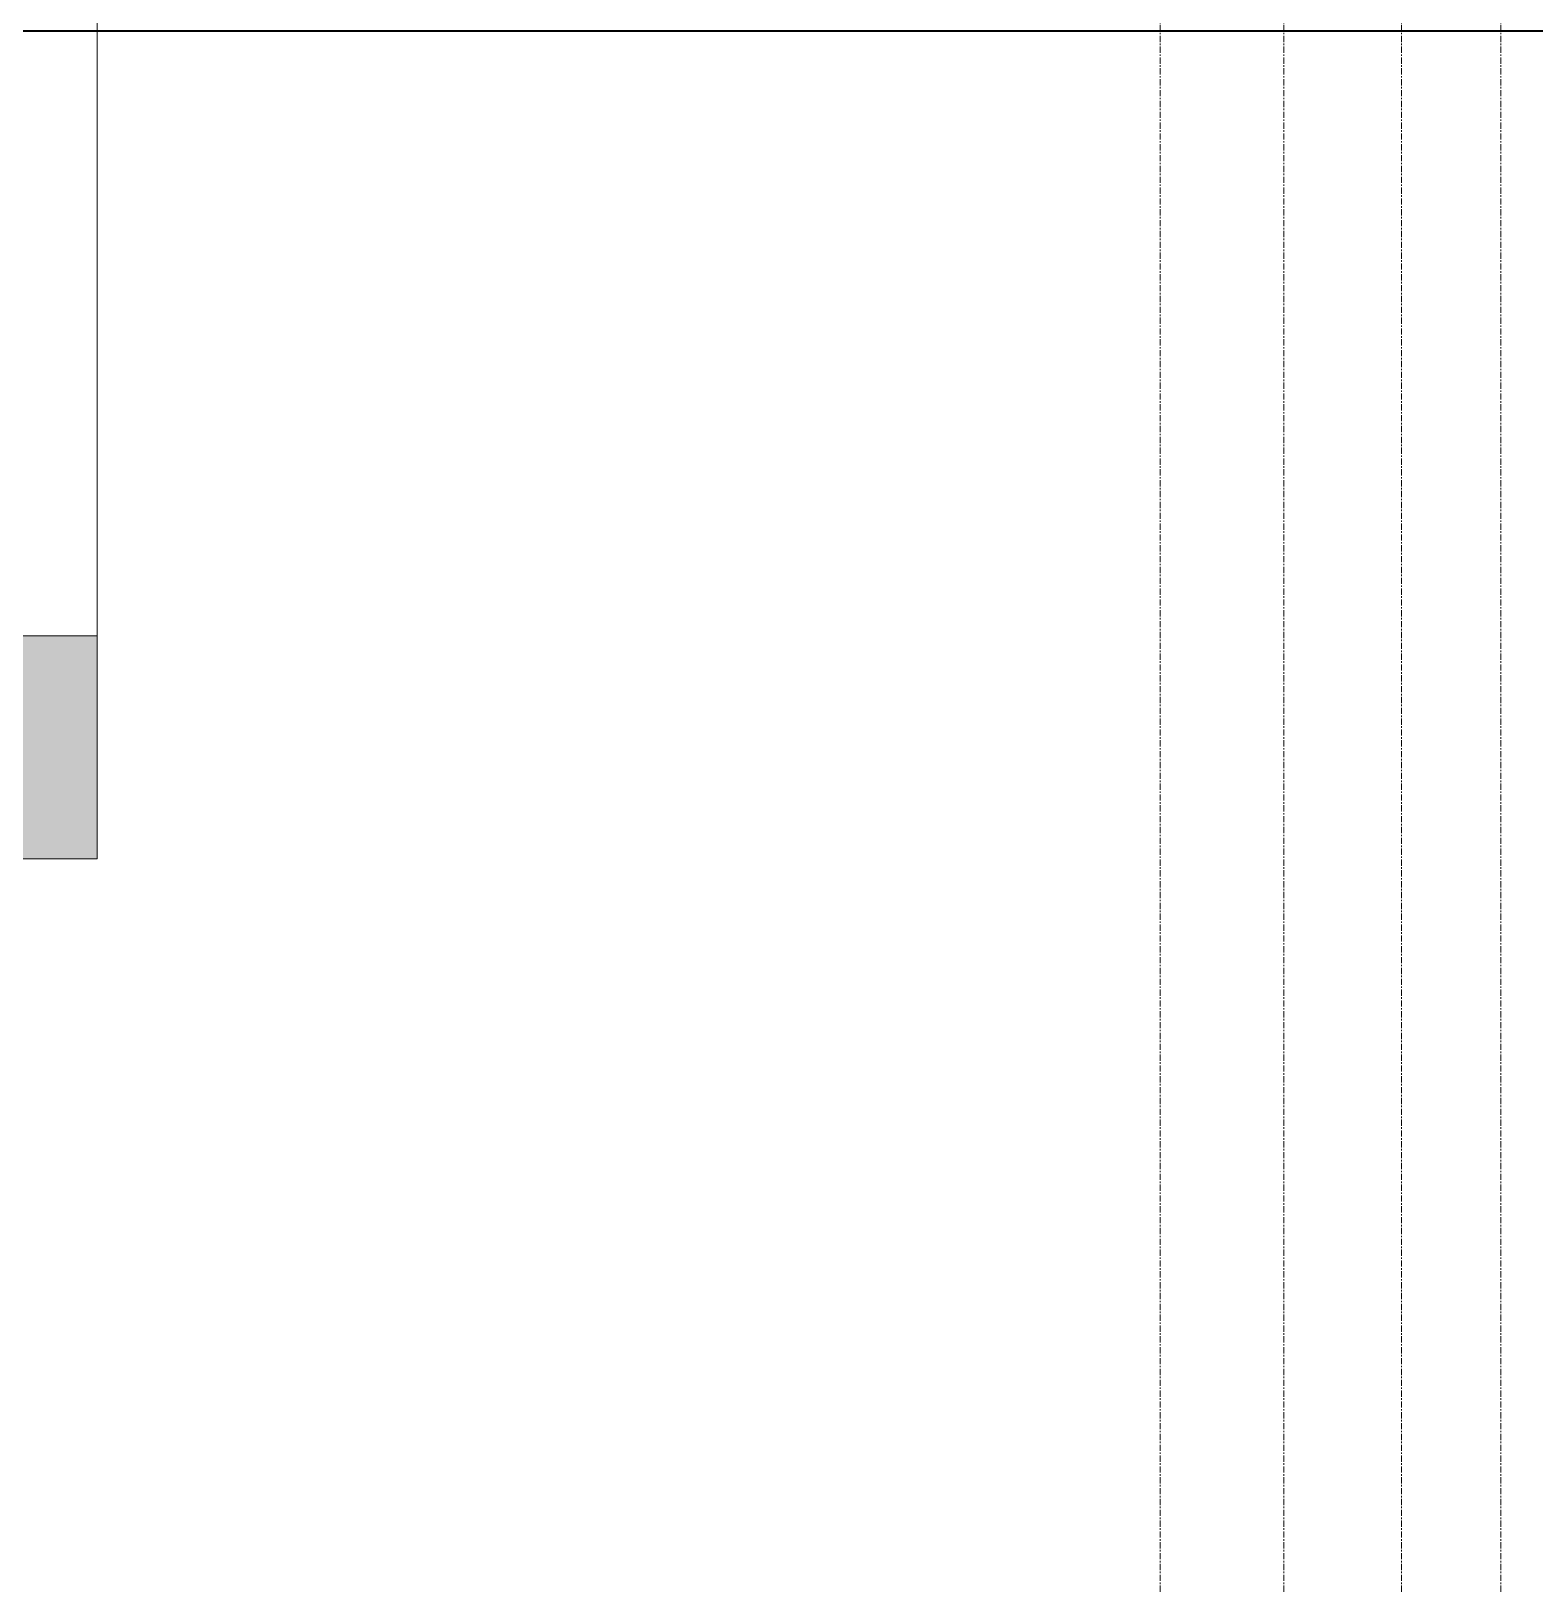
# Model space of a CAD drawing. Header units: inches. Extents: x -23034 to -8288, y -132 to 853.
# Drawn here: x -22460.7 to -22339.3, y -132 to -6 of the extents above; entities that cross this region are included whole.
import ezdxf

# ---------------------------------------------------------------- set-up
doc = ezdxf.new("R2010")
doc.units = ezdxf.units.IN
doc.header["$MEASUREMENT"] = 0
doc.linetypes.add('Grid Line 1_2_', pattern=[0.875, 0.5, -0.125, 0.125, -0.125])
for name, color, linetype, lineweight in [('C-TOPO', 7, 'Continuous', 9), ('G-ANNO-SYMB', 111, 'Continuous', 9), ('S-GRID', 1, 'Continuous', 9)]:
    doc.layers.add(name, color=color, linetype=linetype, lineweight=lineweight)

# ---------------------------------------------------------------- blocks, each defined once
blk = doc.blocks.new('Section - 3_32_ x 3_8_-18514-Section 15')
at = {"layer": 'G-ANNO-SYMB'}
blk.add_hatch(color=256, dxfattribs=at).paths.add_polyline_path([(-22141.39, -54.82), (-22069.39, -54.82), (-22069.39, -72.82), (-22141.39, -72.82)], flags=0)
for p, q in [((-22141.39, -54.82), (-22141.39, -72.82)), ((-22069.39, -54.82), (-22141.39, -54.82)), ((-22069.39, -72.82), (-22069.39, -54.82)), ((-22141.39, -72.82), (-22069.39, -72.82))]:
    blk.add_line(p, q, dxfattribs=at)

msp = doc.modelspace()

# ---------------------------------------------------------------- linework, layer by layer
at = {"layer": 'C-TOPO', "lineweight": 35}
msp.add_line((-21782.54407, -6.00628), (-22798.30281, -6.00628), dxfattribs=at)
at = {"layer": 'C-TOPO'}
msp.add_line((-22798.30225, -6.00628), (-21782.5415, -6.00628), dxfattribs=at)
at = {"layer": 'G-ANNO-SYMB'}
msp.add_line((-22455.32929, 545.15708), (-22455.32929, -54.81697), dxfattribs=at)
at = {"layer": 'S-GRID', "linetype": 'Grid Line 1_2_'}
for p, q in [((-22369.55281, -132), (-22369.55281, 648.65882)), ((-22359.55281, -132), (-22359.55281, 648.65882)), ((-22359.55281, -132), (-22359.55281, 648.65882)), ((-22350.05281, -132), (-22350.05281, 648.65882)), ((-22342.05281, -132), (-22342.05281, 648.65882))]:
    msp.add_line(p, q, dxfattribs=at)

# ---------------------------------------------------------------- block references
at = {"layer": 'G-ANNO-SYMB'}
msp.add_blockref('Section - 3_32_ x 3_8_-18514-Section 15', (-385.94084, 0), dxfattribs=at)

doc.saveas('drawing.dxf')
